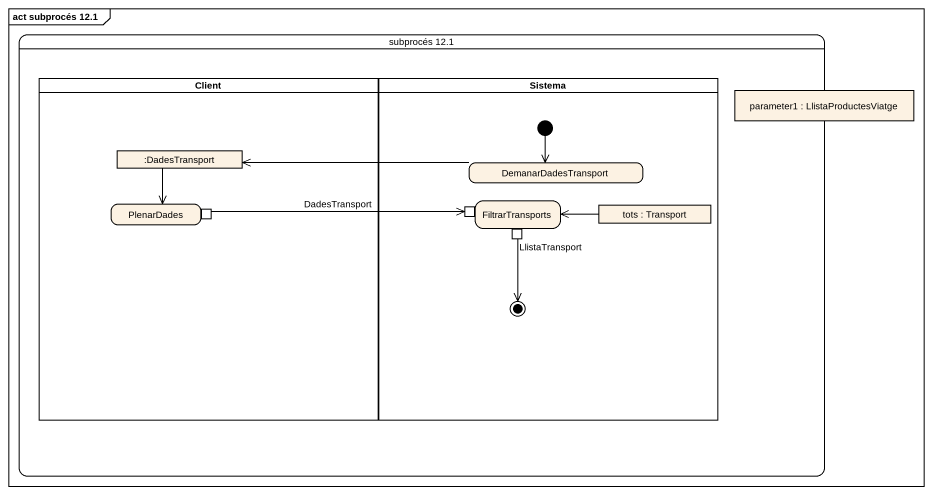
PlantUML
@startuml
mainframe act subprocés 12.1
hide empty description
state "subprocés 12.1" as subprocés_12_1 {
  state Client <<partition>> {
    state ":DadesTransport" as DadesTransport <<object>>
    state PlenarDades {
      state pin1 <<outputPin>>
    }
  }
  state Sistema <<partition>> {
    state DemanarDadesTransport
    state FiltrarTransports {
      state pin2 <<inputPin>>
      state LlistaTransport <<outputPin>>
    }
    state "tots : Transport" as tots <<object>>
    state final1 <<end>>
    [*] --> DemanarDadesTransport
  }
  state "parameter1 : LlistaProductesViatge" as parameter1 <<object>>
}
DadesTransport --> PlenarDades
DemanarDadesTransport -left-> DadesTransport
pin1 -right-> pin2 : DadesTransport
LlistaTransport --> final1
tots -left-> FiltrarTransports
@enduml
